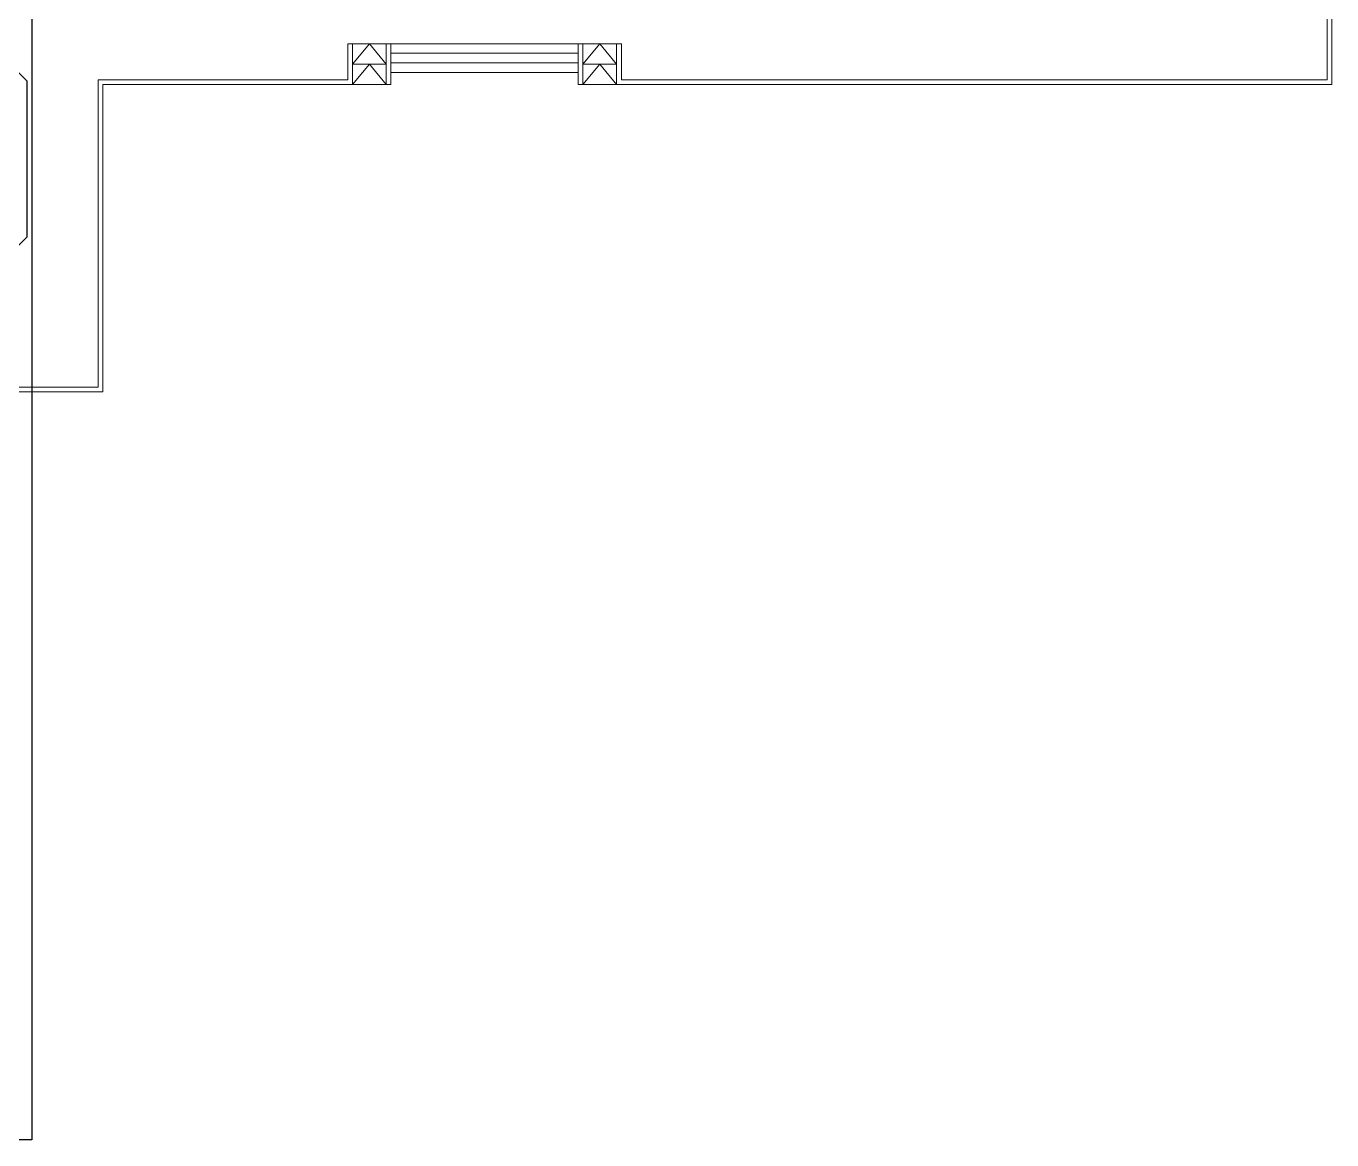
# Model space of a CAD drawing. Extents: x -15 to 31698, y 0 to 29135.
# Drawn here: x 94.27 to 135.07, y 313.16 to 347.95 of the extents above; entities that cross this region are included whole.
import ezdxf

# ---------------------------------------------------------------- set-up
doc = ezdxf.new("R2010")
doc.units = 0
doc.header["$LTSCALE"] = 0.15
doc.layers.add('0 ARCH', color=252, linetype='Continuous')
doc.layers.add('bound', color=252, linetype='Continuous')
doc.layers.add('anal', color=252, linetype='Continuous', lineweight=20)
doc.layers.add('wall', color=252, linetype='Continuous', lineweight=30)

# ---------------------------------------------------------------- blocks, each defined once
blk = doc.blocks.new('ARCH')
at = {"layer": 'anal'}
for p, q in [((135.075, 390.6), (135.075, 346.125)), ((134.925, 387.525), (134.925, 346.275)), ((104.325, 346.275), (104.325, 347.4)), ((112.875, 347.4), (104.325, 347.4)), ((104.475, 346.125), (104.475, 347.4)), ((104.475, 346.762), (105, 347.4)), ((105, 347.4), (105.525, 346.762)), ((105.525, 347.4), (105.525, 346.125)), ((105.675, 347.4), (105.675, 346.125)), ((111.525, 347.4), (111.525, 346.125)), ((111.675, 347.4), (111.675, 346.125)), ((111.675, 346.762), (112.2, 347.4)), ((112.2, 347.4), (112.725, 346.762)), ((112.725, 346.125), (112.725, 347.4)), ((112.875, 346.275), (112.875, 347.4)), ((111.525, 347.1), (105.675, 347.1)), ((104.475, 346.125), (105, 346.762)), ((104.475, 346.762), (105.525, 346.762)), ((105, 346.762), (105.525, 346.125)), ((111.525, 346.8), (105.675, 346.8)), ((111.525, 346.5), (105.675, 346.5)), ((111.675, 346.762), (112.725, 346.762)), ((111.675, 346.125), (112.2, 346.762)), ((112.2, 346.762), (112.725, 346.125)), ((96.525, 346.275), (96.525, 339)), ((104.325, 346.275), (96.525, 346.275)), ((96.675, 346.125), (96.675, 339)), ((104.475, 346.125), (96.675, 346.125)), ((105.525, 346.125), (104.475, 346.125)), ((105.675, 346.125), (105.525, 346.125)), ((111.675, 346.125), (111.525, 346.125)), ((112.725, 346.125), (111.675, 346.125)), ((135.075, 346.125), (112.725, 346.125)), ((134.925, 346.275), (112.875, 346.275)), ((96.525, 339), (96.525, 336.675)), ((96.675, 339), (96.675, 336.525)), ((96.525, 336.675), (58.125, 336.675)), ((96.675, 336.525), (60, 336.525))]:
    blk.add_line(p, q, dxfattribs=at)
at = {"layer": 'wall'}
for p, q in [((91.941, 348.6), (94.3, 346.241)), ((94.3, 346.241), (94.3, 341.359)), ((94.3, 341.359), (91.841, 338.9))]:
    blk.add_line(p, q, dxfattribs=at)

msp = doc.modelspace()

# ---------------------------------------------------------------- linework, layer by layer
at = {"layer": 'bound', "color": 2}
msp.add_lwpolyline([(91.928, 377.785), (94.452, 377.785), (94.452, 313.159), (-14.968, 313.159), (-14.968, 377.527), (94.665, 377.527)], dxfattribs=at)

# ---------------------------------------------------------------- block references
at = {"layer": '0 ARCH', "color": 2}
msp.add_blockref('ARCH', (0, 0), dxfattribs=at)

doc.saveas('drawing.dxf')
